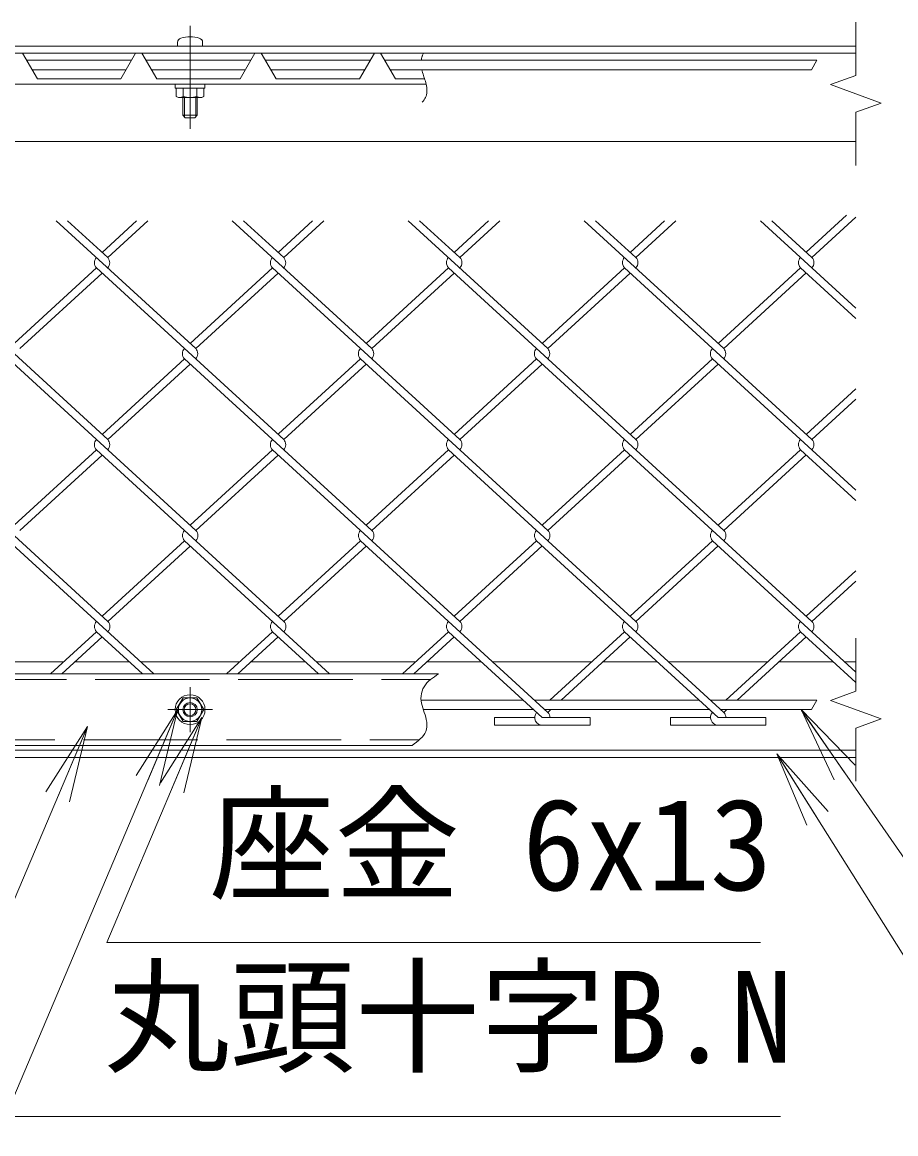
# Model space of a CAD drawing. Units: millimetres at full size; details may follow other scales. Extents: x -16800 to 16800, y -11880 to 11880.
# Drawn here: x -6176 to -4346, y -10352 to -8023 of the extents above; entities that cross this region are included whole.
import ezdxf
from ezdxf.enums import TextEntityAlignment as Align

# ---------------------------------------------------------------- set-up
doc = ezdxf.new("R2010")
doc.units = ezdxf.units.MM
doc.header["$LTSCALE"] = 40
doc.linetypes.add('DASHED', pattern=[7.5, 6, -1.5])
doc.linetypes.add('USER1', pattern=[50.8, 31.75, -6.35, 6.35, -6.35])
for name, color, linetype, lineweight in [('0-0_D-STR1', 1, 'Continuous', 18), ('0-1_D-BMK', 2, 'USER1', 13), ('0-2_D-STR3', 3, 'Continuous', 13), ('0-6_D-STR-DIM', 7, 'Continuous', 13), ('0-7_0', 7, 'Continuous', 18), ('0-9_D-STR-TXT', 7, 'Continuous', 13), ('0-A_D-STR2', 7, 'Continuous', 13)]:
    doc.layers.add(name, color=color, linetype=linetype, lineweight=lineweight)
doc.styles.add('ＭＳ ゴシック', font='')
doc.styles.get('ＭＳ ゴシック').set_extended_font_data('MS Gothic')

# ---------------------------------------------------------------- blocks, each defined once
blk = doc.blocks.new('_Open')
at = {"layer": '0-7_0'}
blk.add_line((-40, 6.67), (0, 0), dxfattribs=at)
blk.add_lwpolyline([(-40, -6.67), (0, 0), (-40, 0)], dxfattribs=at)

msp = doc.modelspace()

# ---------------------------------------------------------------- linework, layer by layer
at = {"layer": '0-0_D-STR1'}
for p, q in [((-4429.78, -8073), (-6596.45, -8073)), ((-4429.78, -8088), (-6596.45, -8088)), ((-6596.45, -8273), (-4429.78, -8273)), ((-6089.24, -9363.11), (-6296.09, -9363.11)), ((-5951.14, -9363.11), (-6065.62, -9363.11)), ((-5720.6, -9363.11), (-5927.45, -9363.11)), ((-5582.5, -9363.11), (-5696.98, -9363.11)), ((-5352.02, -9363.11), (-5559.41, -9363.11)), ((-5213.86, -9363.11), (-5328.34, -9363.11)), ((-4983.38, -9363.11), (-5190.77, -9363.11)), ((-4845.22, -9363.11), (-4959.7, -9363.11)), ((-4614.75, -9363.11), (-4821.54, -9363.11)), ((-4476.58, -9363.11), (-4591.06, -9363.11)), ((-4429.78, -9363.11), (-4452.9, -9363.11)), ((-6596.45, -9548.11), (-4429.78, -9548.11)), ((-6596.45, -9563.11), (-4429.78, -9563.11))]:
    msp.add_line(p, q, dxfattribs=at)
at = {"layer": '0-1_D-BMK'}
for p, q in [((-5824.32, -8030.39), (-5824.32, -8246.1)), ((-5824.32, -9509.99), (-5824.32, -9416.24)), ((-5777.45, -9463.11), (-5871.2, -9463.11))]:
    msp.add_line(p, q, dxfattribs=at)
at = {"layer": '0-2_D-STR3'}
for p, q in [((-5850.57, -8065.36), (-5850.57, -8073)), ((-5850.57, -8073), (-5798.07, -8073)), ((-5798.07, -8065.36), (-5798.07, -8073)), ((-6144.22, -8141.5), (-6175.11, -8088)), ((-6166.73, -8102.52), (-5946.72, -8102.52)), ((-5894.22, -8141.5), (-5925.11, -8088)), ((-5916.73, -8102.52), (-5696.72, -8102.52)), ((-5719.22, -8141.5), (-5688.34, -8088)), ((-5644.22, -8141.5), (-5675.11, -8088)), ((-5666.73, -8102.52), (-5446.72, -8102.52)), ((-5469.22, -8141.5), (-5438.34, -8088)), ((-5394.22, -8141.5), (-5425.11, -8088)), ((-5416.73, -8102.52), (-4511.34, -8102.52)), ((-6155.18, -8122.52), (-5958.27, -8122.52)), ((-5905.18, -8122.52), (-5708.27, -8122.52)), ((-5655.18, -8122.52), (-5458.27, -8122.52)), ((-5405.18, -8122.52), (-4522.89, -8122.52)), ((-5894.22, -8141.5), (-5719.22, -8141.5)), ((-5644.22, -8141.5), (-5469.22, -8141.5)), ((-5394.22, -8141.5), (-5333.03, -8141.5)), ((-6333.07, -8153), (-5329.73, -8153)), ((-5855.57, -8153), (-5855.57, -8161)), ((-5855.57, -8161), (-5793.07, -8161)), ((-5853.19, -8161), (-5853.19, -8178.48)), ((-5795.46, -8161), (-5853.19, -8161)), ((-5838.76, -8161), (-5838.76, -8178.48)), ((-5809.89, -8161), (-5809.89, -8178.48)), ((-5795.46, -8161), (-5795.46, -8178.48)), ((-5793.07, -8153), (-5793.07, -8161)), ((-5848.82, -8181), (-5853.19, -8178.48)), ((-5799.82, -8181), (-5848.82, -8181)), ((-5839.32, -8181), (-5839.32, -8218)), ((-5836.32, -8181), (-5836.32, -8221)), ((-5812.32, -8181), (-5812.32, -8221)), ((-5809.32, -8181), (-5809.32, -8218)), ((-5799.82, -8181), (-5795.46, -8178.48)), ((-5839.32, -8218), (-5834.32, -8223)), ((-5809.32, -8218), (-5839.32, -8218)), ((-5809.32, -8218), (-5814.32, -8223)), ((-5814.32, -8223), (-5834.32, -8223)), ((-6307.17, -9388.11), (-5303.83, -9388.11)), ((-5838.76, -9438.11), (-5853.19, -9463.11)), ((-5809.89, -9438.11), (-5838.76, -9438.11)), ((-5795.46, -9463.11), (-5809.89, -9438.11)), ((-5340.52, -9443.11), (-5126.55, -9443.11)), ((-5103.46, -9443.11), (-4757.91, -9443.11)), ((-4734.23, -9443.11), (-4511.34, -9443.11)), ((-5809.89, -9488.11), (-5795.46, -9463.11)), ((-5335.83, -9463.11), (-5104.73, -9463.11)), ((-5081.64, -9463.11), (-4736.09, -9463.11)), ((-4712.41, -9463.11), (-4522.89, -9463.11)), ((-6362.49, -9538.11), (-5359.15, -9538.11))]:
    msp.add_line(p, q, dxfattribs=at)
at = {"layer": '0-2_D-STR3', "linetype": 'DASHED'}
for p, q in [((-6323.4, -9399.61), (-5320.06, -9399.61)), ((-6347.82, -9526.61), (-5344.48, -9526.61))]:
    msp.add_line(p, q, dxfattribs=at)
at = {"layer": '0-2_D-STR3'}
for points in [[(-6144.22, -8141.5), (-5969.22, -8141.5), (-5938.34, -8088)], [(-5853.19, -9463.11), (-5838.76, -9488.11), (-5809.89, -9488.11)]]:
    msp.add_lwpolyline(points, dxfattribs=at)
for radius in [31.25, 24.5, 15, 12.29]:
    msp.add_circle((-5824.32, -9463.11), radius, dxfattribs=at)
for centre, radius, start, end in [((-5841.07, -8065.36), 9.5, 106.07286, 180), ((-5824.32, -8123.5), 70, 73.92714, 106.07286), ((-5807.57, -8065.36), 9.5, 0, 73.92714), ((-5845.97, -8167.93), 12.78, 235.61585, 304.38415), ((-5824.32, -8132.94), 47.77, 252.4121, 287.5879), ((-5802.67, -8167.93), 12.78, 235.61586, 304.38415)]:
    msp.add_arc(centre, radius, start, end, dxfattribs=at)
at = {"layer": '0-6_D-STR-DIM'}
for p, q in [((-4429.78, -8134.52), (-4429.78, -8023)), ((-4511.34, -8102.52), (-4522.89, -8122.52)), ((-4429.78, -8323), (-4429.78, -8211.48)), ((-4429.78, -9424.63), (-4429.78, -9313.11)), ((-4511.34, -9443.11), (-4522.89, -9463.11)), ((-4429.78, -9613.11), (-4429.78, -9501.59))]:
    msp.add_line(p, q, dxfattribs=at)
for points in [[(-5335.6, -8088), (-5336.19, -8089.23), (-5336.75, -8090.49), (-5337.27, -8091.77), (-5337.76, -8093.06), (-5338.2, -8094.38), (-5338.61, -8095.71), (-5338.99, -8097.05), (-5339.32, -8098.41), (-5339.62, -8099.77), (-5339.88, -8101.14), (-5340.1, -8102.52)], [(-5339.03, -8122.52), (-5338.25, -8125.53), (-5337.37, -8128.52), (-5336.42, -8131.51), (-5335.41, -8134.5), (-5334.38, -8137.51), (-5333.35, -8140.54), (-5332.35, -8143.59), (-5331.39, -8146.69), (-5330.51, -8149.83), (-5329.72, -8153.01), (-5329.06, -8156.23), (-5328.55, -8159.44), (-5328.21, -8162.64), (-5328.07, -8165.81), (-5328.14, -8168.92), (-5328.47, -8171.95), (-5329.07, -8174.88), (-5329.95, -8177.71), (-5331.1, -8180.43), (-5332.5, -8183.05), (-5334.12, -8185.58), (-5335.96, -8188.03), (-5337.98, -8190.41)], [(-4429.78, -8134.52), (-4482.64, -8153.76), (-4376.92, -8192.24), (-4429.78, -8211.48)], [(-5303.83, -9388.11), (-5308.22, -9391.04), (-5312.57, -9394.01), (-5316.79, -9397.07), (-5320.84, -9400.25), (-5324.66, -9403.61), (-5328.19, -9407.19), (-5331.37, -9411.02), (-5334.14, -9415.15), (-5336.45, -9419.63), (-5338.26, -9424.4), (-5339.58, -9429.39), (-5340.37, -9434.49), (-5340.64, -9439.6), (-5340.38, -9444.63), (-5339.63, -9449.56), (-5338.51, -9454.41), (-5337.1, -9459.23), (-5335.51, -9464.04), (-5333.86, -9468.89), (-5332.23, -9473.79), (-5330.74, -9478.81), (-5329.48, -9483.93), (-5328.57, -9489.1), (-5328.1, -9494.24), (-5328.18, -9499.26), (-5328.91, -9504.06), (-5330.36, -9508.59), (-5332.48, -9512.86), (-5335.2, -9516.9), (-5338.42, -9520.73), (-5342.06, -9524.41), (-5346.04, -9527.95), (-5350.27, -9531.39), (-5354.66, -9534.77), (-5359.15, -9538.11)], [(-4429.78, -9424.63), (-4482.64, -9443.87), (-4376.92, -9482.35), (-4429.78, -9501.59)]]:
    msp.add_lwpolyline(points, dxfattribs=at)
at = {"layer": '0-9_D-STR-TXT'}
for points in [[(-4587.85, -10315.33), (-6210.84, -10315.33), (-5851.33, -9465.88)], [(-3490.77, -9938.95), (-4214.26, -9938.95), (-4543.37, -9464.75)], [(-8052.85, -10057.81), (-6276.57, -10057.81), (-6039.91, -9500.14)], [(-4629.56, -9950.99), (-5998.74, -9950.99), (-5800.18, -9481.45)], [(-2861.61, -10351.57), (-4094.75, -10351.57), (-4594.31, -9557.09)]]:
    msp.add_lwpolyline(points, dxfattribs=at)
at = {"layer": '0-A_D-STR2'}
for p, q in [((-4449.41, -8427.51), (-4533.82, -8504.86)), ((-5812.48, -8706.61), (-6104.78, -8438.77)), ((-5996.8, -8516.01), (-6081.1, -8438.77)), ((-5936.19, -8438.77), (-6008.64, -8505.16)), ((-5912.51, -8438.77), (-5996.8, -8516.01)), ((-5443.84, -8706.61), (-5736.14, -8438.77)), ((-5628.16, -8516.01), (-5712.46, -8438.77)), ((-5567.55, -8438.77), (-5640, -8505.16)), ((-5543.87, -8438.77), (-5628.16, -8516.01)), ((-5075.2, -8706.61), (-5367.5, -8438.77)), ((-5259.52, -8516.01), (-5343.82, -8438.77)), ((-5198.91, -8438.77), (-5271.37, -8505.16)), ((-5175.23, -8438.77), (-5259.52, -8516.01)), ((-4706.6, -8706.58), (-4998.86, -8438.77)), ((-4890.89, -8516.01), (-4975.18, -8438.77)), ((-4830.27, -8438.77), (-4902.73, -8505.16)), ((-4806.59, -8438.77), (-4890.89, -8516.01)), ((-4429.81, -8621.87), (-4629.63, -8438.77)), ((-4521.98, -8515.71), (-4605.95, -8438.77)), ((-4429.81, -8431.25), (-4521.98, -8515.71)), ((-5996.8, -8897.21), (-6389.12, -8537.71)), ((-6020.48, -8537.71), (-6192.96, -8695.76)), ((-5628.16, -8897.21), (-6020.48, -8537.71)), ((-5651.85, -8537.71), (-5824.32, -8695.76)), ((-5259.52, -8897.21), (-5651.85, -8537.71)), ((-5283.21, -8537.71), (-5455.68, -8695.76)), ((-4890.91, -8897.18), (-5283.21, -8537.71)), ((-4914.57, -8537.71), (-5087.05, -8695.76)), ((-4522.28, -8897.18), (-4914.57, -8537.71)), ((-4545.66, -8537.41), (-4718.44, -8695.73)), ((-4429.81, -8643.57), (-4545.66, -8537.41)), ((-6008.64, -8548.56), (-6181.12, -8706.61)), ((-5640, -8548.56), (-5812.48, -8706.61)), ((-5271.37, -8548.56), (-5443.84, -8706.61)), ((-4902.73, -8548.56), (-5075.2, -8706.61)), ((-4533.82, -8548.26), (-4706.6, -8706.58)), ((-5812.48, -9087.81), (-6204.8, -8728.31)), ((-5836.17, -8728.31), (-6008.64, -8886.36)), ((-5443.84, -9087.81), (-5836.16, -8728.31)), ((-5467.53, -8728.31), (-5638.97, -8885.41)), ((-5075.23, -9087.78), (-5467.53, -8728.31)), ((-5098.89, -8728.31), (-5271.37, -8886.36)), ((-4706.6, -9087.78), (-5098.89, -8728.31)), ((-4730.28, -8728.28), (-4902.76, -8886.33)), ((-4429.81, -9003.61), (-4730.28, -8728.28)), ((-5824.32, -8739.16), (-5996.8, -8897.21)), ((-5455.68, -8739.16), (-5628.16, -8897.21)), ((-5087.05, -8739.16), (-5259.52, -8897.21)), ((-4718.44, -8739.13), (-4890.91, -8897.18)), ((-4429.81, -8790.75), (-4534.12, -8886.33)), ((-4429.81, -8812.45), (-4522.28, -8897.18)), ((-5996.8, -9278.4), (-6389.12, -8918.91)), ((-6020.48, -8918.91), (-6192.96, -9076.95)), ((-6008.64, -8929.76), (-6181.12, -9087.81)), ((-5628.19, -9278.38), (-6020.48, -8918.91)), ((-5651.85, -8918.91), (-5824.32, -9076.95)), ((-5640, -8929.76), (-5812.48, -9087.81)), ((-5259.55, -9278.38), (-5651.85, -8918.91)), ((-5283.21, -8918.91), (-5455.68, -9076.95)), ((-5271.37, -8929.76), (-5443.84, -9087.81)), ((-4890.91, -9278.38), (-5283.21, -8918.91)), ((-4914.6, -8918.88), (-5086.04, -9075.98)), ((-4902.76, -8929.73), (-5075.23, -9087.78)), ((-4522.28, -9278.38), (-4914.6, -8918.88)), ((-4545.66, -8918.61), (-4718.44, -9076.93)), ((-4533.82, -8929.46), (-4706.6, -9087.78)), ((-4429.81, -9024.77), (-4545.66, -8918.61)), ((-5900.17, -9388.11), (-6204.51, -9109.24)), ((-5836.16, -9109.51), (-6008.64, -9267.55)), ((-5824.32, -9120.36), (-5996.8, -9278.4)), ((-5532.12, -9388.11), (-5836.16, -9109.51)), ((-5467.53, -9109.51), (-5640, -9267.55)), ((-5455.68, -9120.36), (-5628.16, -9278.4)), ((-5075.23, -9468.98), (-5467.53, -9109.51)), ((-5098.62, -9109.21), (-5271.39, -9267.53)), ((-5086.78, -9120.06), (-5259.55, -9278.38)), ((-4706.3, -9468.71), (-5098.62, -9109.21)), ((-4729.98, -9109.21), (-4902.76, -9267.53)), ((-4718.14, -9120.06), (-4890.91, -9278.38)), ((-4429.81, -9384.27), (-4729.98, -9109.21)), ((-4429.81, -9171.94), (-4534.12, -9267.53)), ((-4429.81, -9193.65), (-4522.28, -9278.38)), ((-6020.22, -9299.81), (-6116.58, -9388.11)), ((-6008.38, -9310.66), (-6092.9, -9388.11)), ((-5923.85, -9388.11), (-6020.22, -9299.81)), ((-5651.58, -9299.81), (-5747.94, -9388.11)), ((-5639.74, -9310.66), (-5724.26, -9388.11)), ((-5555.21, -9388.11), (-5651.58, -9299.81)), ((-5282.94, -9299.81), (-5379.31, -9388.11)), ((-5271.1, -9310.66), (-5355.62, -9388.11)), ((-5086.5, -9479.81), (-5282.94, -9299.81)), ((-4914.3, -9299.81), (-5070.69, -9443.11)), ((-4902.46, -9310.66), (-5047.01, -9443.11)), ((-4718.14, -9479.56), (-4914.3, -9299.81)), ((-4545.66, -9299.81), (-4702.05, -9443.11)), ((-4533.82, -9310.66), (-4678.37, -9443.11)), ((-4429.81, -9405.97), (-4545.66, -9299.81)), ((-5068.83, -9463.11), (-5075.23, -9468.98)), ((-4700.19, -9463.11), (-4706.3, -9468.71)), ((-5186.5, -9479.81), (-5102.57, -9479.81)), ((-5186.5, -9479.81), (-5186.5, -9495.81)), ((-5186.5, -9495.81), (-4986.5, -9495.81)), ((-4818.14, -9479.56), (-4734.2, -9479.56)), ((-4818.14, -9479.56), (-4818.14, -9495.56)), ((-4818.14, -9495.56), (-4618.14, -9495.56)), ((-4718.14, -9479.56), (-4618.14, -9479.56)), ((-4618.14, -9479.56), (-4618.14, -9495.56))]:
    msp.add_line(p, q, dxfattribs=at)
msp.add_lwpolyline([(-5086.5, -9479.81), (-4986.5, -9479.81), (-4986.5, -9495.81)], dxfattribs=at)
for centre, start, end in [((-6008.64, -8526.86), 137.5, 222.5), ((-6008.64, -8526.86), 317.5, 42.5), ((-5640, -8526.86), 137.5, 222.5), ((-5640, -8526.86), 317.5, 42.5), ((-5271.1, -8526.56), 137.5, 222.5), ((-5271.1, -8526.56), 317.5, 42.5), ((-4902.46, -8526.56), 137.5, 222.5), ((-4902.46, -8526.56), 317.5, 42.5), ((-4533.82, -8526.56), 137.5, 222.5), ((-4533.82, -8526.56), 317.5, 42.5), ((-5824.35, -8717.43), 137.5, 222.5), ((-5824.35, -8717.43), 317.5, 42.5), ((-5455.71, -8717.43), 137.5, 222.5), ((-5455.71, -8717.43), 317.5, 42.5), ((-5087.08, -8717.43), 137.5, 222.5), ((-5087.08, -8717.43), 317.5, 42.5), ((-4718.44, -8717.43), 137.5, 222.5), ((-4718.44, -8717.43), 317.5, 42.5), ((-6008.64, -8908.06), 137.5, 222.5), ((-6008.64, -8908.06), 317.5, 42.5), ((-5640, -8908.06), 137.5, 222.5), ((-5640, -8908.06), 317.5, 42.5), ((-5271.1, -8907.76), 137.5, 222.5), ((-5271.1, -8907.76), 317.5, 42.5), ((-4902.46, -8907.76), 137.5, 222.5), ((-4902.46, -8907.76), 317.5, 42.5), ((-4533.82, -8907.76), 137.5, 222.5), ((-4533.82, -8907.76), 317.5, 42.5), ((-5824.06, -9098.36), 137.5, 222.5), ((-5824.06, -9098.36), 317.5, 42.5), ((-5455.42, -9098.36), 137.5, 222.5), ((-5455.42, -9098.36), 317.5, 42.5), ((-5086.78, -9098.36), 137.5, 222.5), ((-5086.78, -9098.36), 317.5, 42.5), ((-4718.14, -9098.36), 137.5, 222.5), ((-4718.14, -9098.36), 317.5, 42.5), ((-6008.38, -9288.96), 137.5, 222.5), ((-6008.38, -9288.96), 317.5, 42.5), ((-5639.74, -9288.96), 137.5, 222.5), ((-5639.74, -9288.96), 317.5, 42.5), ((-5271.1, -9288.96), 137.5, 222.5), ((-5271.1, -9288.96), 317.5, 42.5), ((-4902.46, -9288.96), 137.5, 222.5), ((-4902.46, -9288.96), 317.5, 42.5), ((-4533.82, -9288.96), 137.5, 222.5), ((-4533.82, -9288.96), 317.5, 42.5), ((-5086.5, -9479.81), 137.5, 275), ((-5086.78, -9479.56), 359.10095, 42.5), ((-4718.14, -9479.56), 137.5, 265), ((-4718.14, -9479.56), 0, 42.5)]:
    msp.add_arc(centre, 16.06, start, end, dxfattribs=at)

# ---------------------------------------------------------------- block references
at = {"layer": '0-9_D-STR-TXT', "xscale": 4, "yscale": 4}
for p, rotation in [((-5850.56, -9464.04), 67.06107), ((-4544.51, -9463.11), 124.7616), ((-5799.4, -9479.61), 67.07794), ((-6039.13, -9498.3), 67.00514), ((-4595.37, -9555.4), 122.16142)]:
    msp.add_blockref('_Open', p, dxfattribs=dict(at, rotation=rotation))

# ---------------------------------------------------------------- texts
at = {"layer": '0-9_D-STR-TXT', "style": 'ＭＳ ゴシック'}
for s, p in [('座金 6x13', (-5783.87, -9899.13)), ('丸頭十字B.N', (-6004.09, -10260.42))]:
    msp.add_text(s, height=192.4, dxfattribs=at).set_placement(p, align=Align.BOTTOM_LEFT)

doc.saveas('drawing.dxf')
